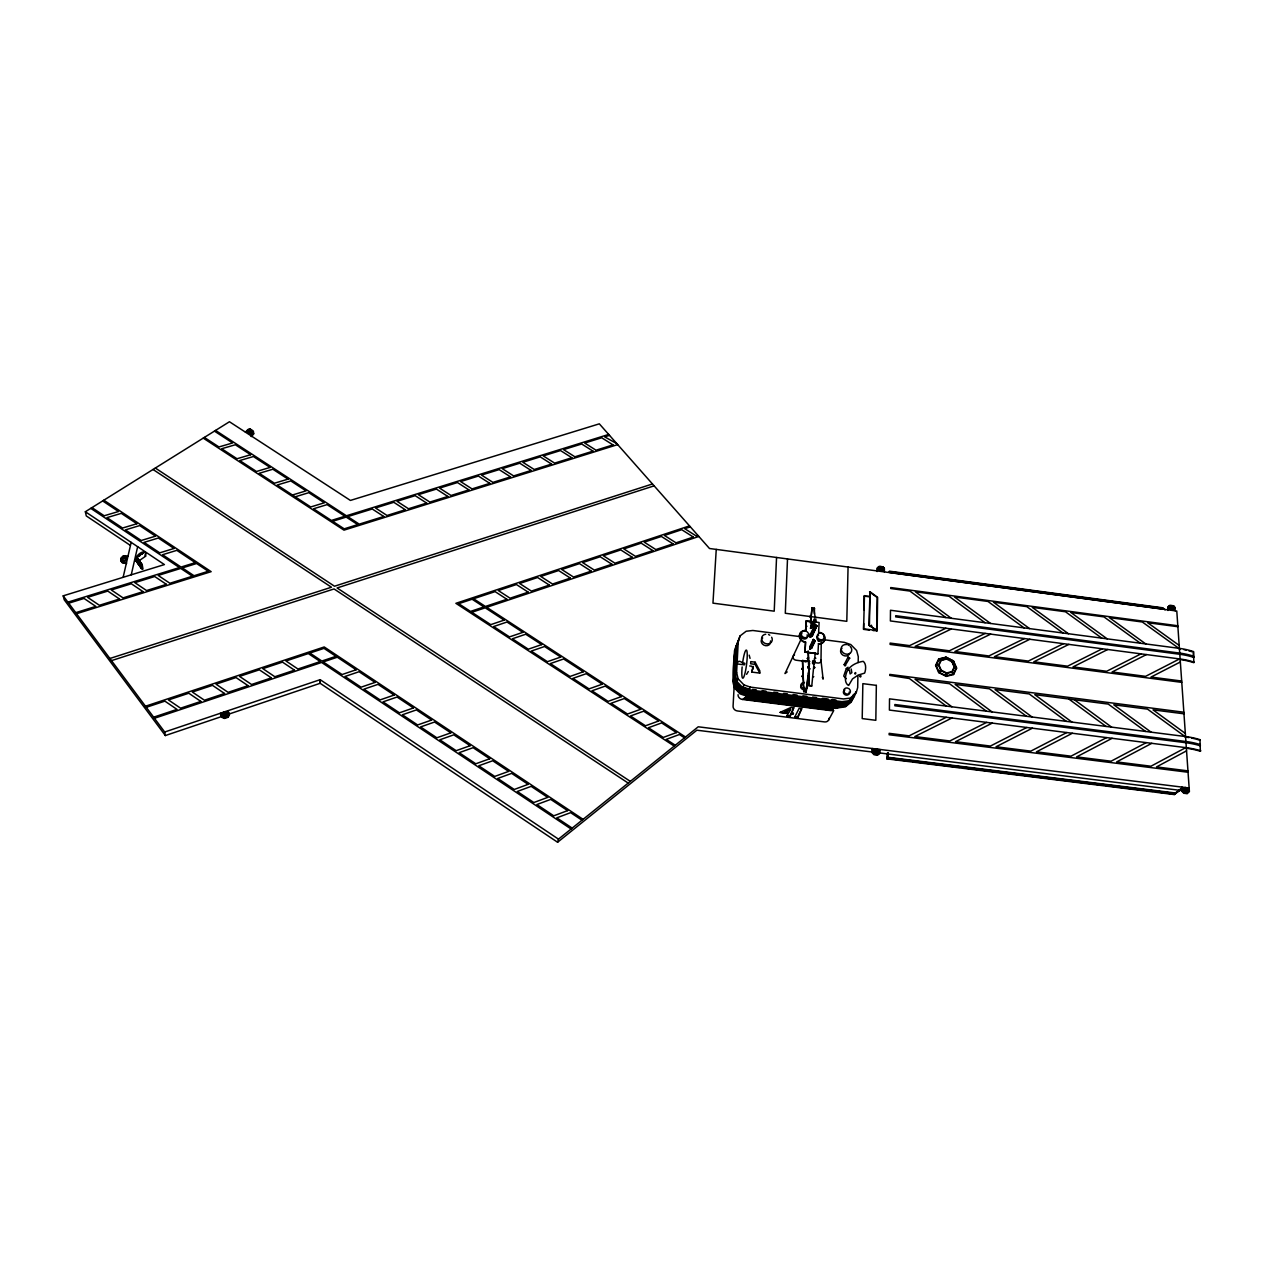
<?xml version="1.0" encoding="UTF-8"?>
<svg xmlns="http://www.w3.org/2000/svg" width="1264" height="1264" viewBox="0 0 1264 1264"><rect width="100%" height="100%" fill="white"/><g stroke="black" fill="none" stroke-linecap="round" stroke-linejoin="round"><path stroke-width="1.5" d="M250.92 431.008L251.915 431.656A1.691 1.39 -0.2 0 1 252.184 433.615A1.691 1.39 -0.2 0 1 249.814 433.852L248.25 431.735L250.177 429.365L249.324 433.536M249.814 433.852L250.209 431.498L251.836 430.645A1.675 1.39 -0.2 0 1 252.105 432.478A1.675 1.39 -0.2 0 1 249.751 432.715L248.25 431.735A1.675 1.39 -0.2 0 1 247.981 429.792A1.675 1.39 -0.2 0 1 250.335 429.555L250.414 430.692M1181.097 789.226L1174.272 794.566L886.838 758.858L888.071 757.294L887.628 752.68L887.581 757.689L1175.378 793.46L1181.097 789.226L1174.066 794.076L1156.513 791.896M884.358 571.897L884.405 568.595L882.588 566.73M886.838 758.858L887.628 752.68M821 660.677L821.237 642.349M873.076 630.594L877.153 630.578L877.627 597.335L870.011 591.773L868.968 625.269L877.153 630.578L868.968 625.269M879.491 749.947L879.444 753.597L877.485 755.161L874.04 754.734L872.128 752.696L872.192 749.031M879.807 749.426L879.76 753.091L877.801 754.655L874.356 754.213L872.444 752.175L872.508 748.525M1185.506 791.612L1186.959 787.741L1186.106 791.691M877.121 571.565L877.169 568.263L879.017 566.872M876.679 630.72L877.169 597.477L869.537 591.931M877.421 570.965L877.469 567.662L879.317 566.288L882.667 566.809L881.893 570.649L880.107 570.412A1.627 1.375 25.8 0 1 878.527 568.784A1.627 1.375 25.8 0 1 880.139 567.599L880.834 566.525L880.107 570.412M869.442 625.127L870.011 591.773M869.284 630.104L863.581 629.361L863.691 623.5M863.944 609.801L864.197 596.118L870.106 596.339M863.581 629.361L864.465 595.581M857.908 676.019L857.687 687.6L856.044 693.336L850.119 698.123L843.467 698.945L750.405 687.126L743.927 684.883L738.113 678.784L736.612 672.48L738.255 641.512M858.177 662.494L858.288 656.695L856.629 650.533L850.798 644.577L844.447 642.381L823.006 639.6M848.081 657.138L849.613 658.133L848.081 657.138L844.162 664.595L844.905 665.891L849.613 658.133M845.679 665.591L844.162 664.595M848.065 567.046L846.801 621.319L785.292 613.261L787.504 558.941M806.29 620.798L805.958 630.467L804.504 630.452A6.573 5.672 24.9 0 0 799.559 635.413A6.573 5.672 24.9 0 0 804.109 641.622L805.547 641.986L805.01 652.177L817.95 653.851L818.456 643.645L819.909 643.66A6.573 5.656 25.4 0 0 824.823 638.699A6.573 5.656 25.4 0 0 820.257 632.506L818.614 632.585L819.119 622.488L806.29 620.798L805.753 630.894L804.299 630.878A6.557 5.672 24.9 0 0 802.735 631.257M877.848 750.405L877.658 749.189L875.099 749.868A1.722 1.517 31.5 0 0 873.408 751.211A1.722 1.517 31.5 0 0 875.067 752.981L876.947 753.218L877.848 750.405A1.722 1.517 31.6 0 1 876.947 753.218M810.508 628.382L812.499 621.588L814.316 623.215L812.404 627.244L810.508 628.382L812.499 621.588M809.813 649.317L813.242 642.207L813.337 639.394L815.154 641.038L811.709 648.148L809.813 649.317L809.908 646.52L813.337 639.394M810.208 637.325L815.075 627.102L815.169 624.305L816.986 625.949L812.104 636.171L810.208 637.325L810.303 634.544L815.169 624.305M815.327 624.669L815.264 626.802L816.718 625.917M805.01 652.177L805.547 641.986M810.398 634.781L810.35 636.582L814.98 626.865M135.738 560.268L136.923 557.187L142.2 564.645L142.99 569.116L141.331 568.437L135.738 560.268L136.386 561.39M137.144 562.243L136.117 559.968M137.255 562.29L138.187 563.618M138.424 563.934L139.482 560.805M140.778 567.41L138.44 563.254M140.999 567.726L142.2 564.645M776.554 557.471L774.216 611.176L712.959 603.149L716.246 549.398M759.759 673.096L759.854 670.931L755.145 662.178L750.769 661.625L750.658 663.79L755.05 664.358L759.759 673.096L751.701 672.069L753.281 666.507L751.701 672.069M755.05 664.358L755.145 662.178M746.771 695.2L740.499 693.035L734.905 687.126C732.551 672.021 732.678 655.005 738.223 640.5M853.153 694.979L851.557 700.54L845.837 705.17L839.391 705.976L747.166 694.299L740.894 692.135L735.285 686.226L733.831 680.127L734.258 672.448M734.668 664.769L735.49 649.412L735.111 650.344L738.95 638.731L740.104 635.887L746.171 631.242L752.838 630.483L801.566 636.819M854.069 694.837L852.837 699.118L846.959 703.89L840.339 704.712L747.83 692.988L741.399 690.76L735.632 684.677L734.131 678.42L736.391 646.094L734.732 676.983L736.233 683.239L742.015 689.338L748.462 691.566L841.097 703.305L847.733 702.484M759.443 694.078L747.909 692.625L741.62 690.444L736.011 684.535L734.542 678.42L735.063 668.814M735.379 663.047L736.201 647.674M734.273 684.029L733.073 706.26A4.582 4.061 23.9 0 0 737.512 710.968L824.539 721.918A4.582 4.013 28.3 0 0 829.105 718.205M854.322 693.762L853.247 697.475L847.512 702.12L841.05 702.926L748.525 691.187L742.237 689.022L736.612 683.097L735.142 676.983L735.458 671.2M735.869 663.505L736.707 648.116M855.775 691.756L854.543 696.053L848.634 700.825L841.998 701.646L749.204 689.875L742.742 687.632L736.944 681.549L735.443 675.26L737.102 644.34M224.044 712.264L223.491 713.323C223.554 710.052 224.265 718.774 226.525 714.745A1.817 1.612 -8.2 0 0 227.646 712.659A1.817 1.612 -8.2 0 0 225.34 711.743L226.635 715.708L224.692 716.356A1.833 1.627 -8.3 0 1 222.717 713.812M224.692 712.043L225.987 715.93M814.853 661.499L814.19 664.2L814.127 663M737.149 663.331C738.745 657.138 746.408 667.392 744.622 663.047M803.383 684.345C801.945 682.039 805.089 689.322 803.699 691.661L806.148 691.977L806.969 684.693L808.123 684.172L807.017 684.393L807.87 676.84L808.992 676.951L809.276 685.673L811.757 685.989L814.474 658.907L815.643 658.212L814.522 658.433L815.643 658.212M814.727 658.023L815.233 652.951M812.831 676.872L813.779 676.698M814.49 668.087C814.19 665.512 813.163 669.478 814.727 667.281M810.098 616.39L810.951 617.053L810.05 616.864L811.204 616.153L812.041 607.905L814.458 608.221C813.21 610.512 816.117 619.139 814.774 616.753M810.429 622.03L810.951 617.053M812.041 607.905L811.204 616.153M810.461 623.247L811.14 616.627M808.328 672.906C808.454 681.391 808.186 674.344 808.928 668.909L809.845 669.083M806.148 691.977L807.175 684.298L808.075 684.472L806.969 684.693M807.206 683.982L808.075 676.43L809.165 676.035L808.881 667.36L807.759 667.724L808.865 666.855L808.565 658.275L807.443 658.655L808.565 658.275M808.739 669.32L809.592 663.189M808.786 677.014L808.107 676.114M805.373 631.068L806.179 625.443L806.906 626.423M946.167 676.382L946.625 672.954L951.997 671.611L954.194 666.965L951.934 661.767L946.562 659.05L941.19 660.377L938.662 658.986L935.597 665.385L938.694 672.59L946.167 676.382L953.593 674.518L956.627 668.103L953.498 660.914L946.072 657.138L938.662 658.986M1171.38 606.625L1170.796 606.546A1.643 1.311 33.9 0 0 1169.358 607.747A1.643 1.311 33.9 0 0 1170.985 609.359L1173.482 608.648L1173.371 605.804M875.525 752.206L877.421 752.443A1.722 1.517 31.6 0 0 879.112 751.085A1.722 1.517 31.6 0 0 877.453 749.315L875.573 749.094A1.722 1.517 31.5 0 0 873.882 750.437A1.722 1.517 31.5 0 0 875.525 752.206L875.778 748.952L875.099 749.868M875.683 753.06L876.458 749.062L875.731 749.931M876.315 753.139L877.09 749.141L876.363 750.01M815.944 621.493L815.833 618.854M225.34 716.135L224.107 712.122M1185.632 790.806L1185.664 787.583A1.722 1.422 39.7 0 0 1184.005 788.973A1.722 1.422 39.7 0 0 1185.711 790.711L1187.528 790.932A1.722 1.422 39.7 0 0 1189.029 789.605A1.722 1.422 39.7 0 0 1187.323 787.867L1185.411 787.709A1.738 1.422 39.7 0 0 1183.894 789.052A1.738 1.422 39.7 0 0 1185.632 790.806L1187.449 791.043A1.738 1.422 39.7 0 0 1188.966 789.684A1.738 1.422 39.7 0 0 1187.228 787.93L1187.607 790.822L1184.889 791.533A1.738 1.422 39.7 0 1 1183.167 789.779A1.738 1.422 39.7 0 1 1184.684 788.436L1185.506 787.63M131.251 574.82L137.65 546.696M125.705 559.241L125.673 559.13A1.801 0.806 12.3 0 0 124.014 558.214A1.801 0.806 12.3 0 0 122.26 558.483L122.387 559.747A1.801 1.501 -7.2 0 0 123.793 561.469A1.801 1.501 -7.2 0 0 125.894 560.205L126.1 557.566A1.785 1.501 -7.1 0 0 124.662 555.749A1.785 1.501 -7.1 0 0 122.576 556.997L122.655 556.808A1.801 0.806 12.4 0 1 124.409 556.523A1.801 0.806 12.4 0 1 126.068 557.456L126.147 559.083M125.894 560.205L126.289 558.514A1.785 1.501 -7.1 0 0 125.705 557.108M123.129 577.316L131.172 542.367M121.423 557.25L120.712 560.331L122.339 562.338L126.463 562.859M121.549 557.882L120.838 560.963L122.466 562.97L126.574 563.491M122.655 556.808L122.197 558.799A1.785 1.501 -7.2 0 0 123.588 560.394A1.785 1.501 -7.2 0 0 125.673 559.13L126.068 557.456A1.801 1.501 -7.1 0 0 124.678 555.844A1.801 1.501 -7.1 0 0 122.576 557.108M122.387 559.747L122.766 558.056M228.768 714.144L320.155 683.303L557.598 842.251L558.467 839.138L698.218 726.8L1189.14 787.993M854.432 694.852L853.627 697.712L846.738 703.527L840.291 704.332L803.714 699.687M852.126 697.728L851.067 701.425L851.557 700.54M852.252 698.36L851.162 702.168L845.284 706.908L838.696 707.745L746.487 696.069L740.056 693.857L734.321 687.79L732.82 681.549L734.495 650.77L736.327 645.193M853.532 695.168L851.92 700.777L845.347 706.055L842.124 706.465M815.738 622.141L815.912 621.288M736.801 646.188L740.104 635.887M814.285 661.293L814.759 661.088M848.065 667.218L846.343 668.53L843.736 676.066L846.232 678.736M137.634 560.584L137.334 561.358L138.313 559.162M139.577 564.739L140.731 562.559M140.81 566.493L141.963 564.313M871.386 625.174L871.686 626.122M736.896 644.893L738.587 640.722M744.385 664.848L737.196 663.948L737.465 662.225M734.131 678.42L734.732 676.983M735.443 675.26L736.612 672.48M733.452 681.027L733.831 680.127M734.542 678.42L735.142 676.983M735.632 684.677L736.233 683.239M736.944 681.549L738.113 678.784M734.905 687.126L735.285 686.226M736.011 684.535L736.612 683.097M740.499 693.035L740.894 692.135M741.399 690.76L742.237 689.022M742.742 687.632L743.927 684.883M747.83 692.988L748.525 691.187M749.204 689.875L750.405 687.126M810.05 616.864L810.287 615.963M814.443 613.767L814.458 608.221M801.186 639.031L785.007 673.57L787.188 671.927M814.79 617.101L815.691 617.164M812.784 622.204L811.125 625.743L812.104 626.628M813.779 623.105L811.046 627.876L813.763 623.721M810.761 636.819L815.391 627.102M811.804 636.187L816.433 626.47M946.625 672.954L941.238 670.22L938.978 665.006L941.19 660.377M801.803 668.956L802.909 668.609L801.803 668.956L802.687 668.53L802.545 660.487L809.797 661.42M813.194 640.137L809.94 648.574L813.131 641.954M813.621 640.011L810.429 646.631L811.425 647.531L814.616 640.911M813.542 642.191L810.35 648.795L814.601 641.543M801.771 668.482L802.877 668.135L802.545 660.487M805.689 661.751L802.34 660.882M807.443 658.655L808.549 657.707L808.36 652.256M807.427 658.07L808.549 657.707M802.119 676.161L803.24 676.24L802.134 676.588L803.225 675.813L802.909 668.609M802.134 676.588L802.308 675.75M818.456 643.645L819.704 644.087A6.557 5.656 25.4 0 0 823.844 636.124M803.225 675.813L802.703 669.019M807.728 667.218L808.865 666.855M807.759 667.724L807.933 666.807M802.45 683.871L803.556 683.524L803.24 676.24M793.776 707.698L791.232 712.849L793.46 713.402L791.296 714.049L790.016 716.656L786.935 715.993L788.215 713.386L780.141 712.375L791.169 707.366L793.776 707.698L791.849 712.928M802.466 684.298L802.656 683.461M817.95 653.851L805.215 651.766M803.556 683.524L803.035 676.651M809.165 676.035L807.917 676.509L808.96 676.445L808.676 667.771M786.935 715.993L789.51 716.325L790.806 713.718L793.034 714.271M792.528 713.939L792.955 713.07M803.699 691.661L803.588 683.95M809.276 685.673L809.181 676.54M794.787 716.988L799.101 708.377L801.708 708.693L797.868 717.636L794.787 716.988L797.868 717.636M811.757 685.989L809.481 685.262M797.379 717.304L801.708 708.693M880.692 570.491L881.182 566.793M881.292 570.57L881.83 566.778M888.987 571.992L889.414 571.186L1162.659 607.779L1165.076 609.896M828.505 720.259L833.75 710.542M840.291 704.332L841.05 702.926M845.347 706.055L845.837 705.17M846.738 703.527L847.512 702.12M852.473 698.881L853.247 697.475M1187.402 793.46L1184.321 792.765L1182.33 790.743L1182.077 787.109M748.288 671.516L746.613 674.312M1170.796 606.546L1170.985 609.359L1172.155 607.162L1171.475 605.709A1.643 1.311 33.8 0 0 1170.037 606.91A1.643 1.311 33.8 0 0 1171.681 608.521L1173.403 608.758A1.643 1.311 33.9 0 0 1174.856 607.557A1.643 1.311 33.9 0 0 1173.213 605.946L1172.802 605.725M888.134 752.744L887.344 758.447L908.8 761.118M137.16 557.519L136.101 560.647L142.01 568.911M137.176 557.819L137.555 559.984L138.108 559.146M138.329 559.462L138.724 561.627L139.277 560.789M140.509 562.543L139.956 563.381L138.945 561.943M141.758 564.297L141.205 565.134L140.193 563.697M137.397 561.927C130.935 556.95 148.141 545.764 145.581 556.255L138.756 560.979M141.442 565.766L136.18 558.309L136.923 557.187M136.07 557.456L137.033 557.061M137.981 556.302L140.794 554.501M140.257 555.354L140.446 554.454M142.611 553.253L140.272 554.722M144.301 551.768L143.701 553.063M1171.681 608.521L1173.482 608.648M1162.659 607.779L1158.14 608.031M1171.57 609.438L1172.723 607.241L1172.06 605.772M1172.139 609.517L1173.213 605.914M1194.259 662.225A47.131 20.477 -2.8 0 0 1180.134 659.002L1179.707 659.492A47.1 20.461 -2.8 0 1 1193.832 662.715L1193.485 651.608A46.989 20.635 -2.9 0 0 1179.391 648.369L1178.964 648.859A46.973 20.619 -2.9 0 1 1180.244 649.048M1193.485 651.608L1193.437 657.406M1200.8 750.832A48.285 19.181 -2.1 0 0 1186.327 747.703L1185.885 748.177A48.253 19.165 -2.1 0 1 1200.358 751.29L1199.978 739.677A48.143 19.355 -2.2 0 0 1185.553 736.549L1185.111 737.007A48.111 19.339 -2.2 0 1 1188.997 737.576M251.22 435.922L253.669 433.347M251.267 436.601L253.716 434.026L253.353 431.087L250.62 429.302L247.87 429.57L245.406 432.146M1199.978 739.677L1199.536 740.135A48.111 19.339 -2.2 0 0 1196.25 739.156M1174.272 794.566L1175.378 793.46M1180.355 789.131L1174.066 794.076M938.694 672.59L941.238 670.22M1187.654 793.192L1189.408 791.627L1176.784 611.033L709.483 548.497L599.326 423.835L350.412 500.433L229.448 421.749L85.352 511.746L86.284 515.933L130.303 545.353M746.85 696.116L745.871 696.954L836.136 708.377M747.087 696.18L746.171 696.97L752.396 696.859M743.69 699.071L744.591 698.297M1169.453 605.819L1167.778 607.194L1167.999 610.48M557.598 842.251L696.859 730.197L873.187 752.143M758.005 697.57L751.717 697.665L752.933 696.922M758.542 697.633L757.499 698.392L763.725 698.297M754.166 700.382L755.177 699.64M754.687 700.461L755.698 699.703M135.833 557.819L144.791 551.736M138.313 556.697L140.067 554.896M142.058 554.106L143.511 552.589M137.95 556.429L140.083 555.575M141.694 553.853L144.049 552.131M759.664 701.078L760.738 700.335M764.262 698.36L763.156 699.118L769.444 699.008M142.074 553.474L144.191 552.115M760.17 701.157L761.244 700.414M769.981 699.087L768.828 699.829L775.18 699.735M765.147 701.773L766.284 701.046M765.668 701.836L766.79 701.109M813.242 642.207L815.154 641.038M748.557 699.687L749.757 698.96M749.062 699.75L750.263 699.024M815.075 627.102L816.986 625.949M812.42 624.353L814.316 623.215M770.613 702.468L771.83 701.741M771.135 702.531L772.351 701.804M775.701 699.798L774.469 700.54L780.899 700.461M857.703 675.339L852.489 678.926L848.681 685.388L847.891 685.025A14.141 8.358 -59.9 0 1 845.948 674.597C847.591 666.697 855.933 662.399 863.217 661.325A14.141 8.358 -59.9 0 1 865.082 671.753L864.608 673.112L858.351 675.039M776.096 703.163L777.392 702.452M776.602 703.226L777.913 702.515M781.436 700.525L780.093 701.251L786.587 701.188M951.713 661.42L952.835 660.803L946.578 657.628L946.926 659.002M951.934 661.767L953.498 660.914M781.594 703.858L782.906 703.147M782.1 703.922L783.427 703.211M787.124 701.251L785.766 701.978L792.291 701.899M1186.548 750.848L1156.528 766.916L1187.955 770.866M1185.727 747.64L1150.967 766.221L1116.665 761.908L1151.773 743.327M1146.243 742.632L1111.072 761.212L1076.628 756.883L1112.13 738.302M1106.585 737.607L1071.019 756.172L1036.433 751.843L1072.346 733.262M787.077 704.554L788.436 703.843M792.575 705.249L793.934 704.538M797.963 702.626L791.422 702.689L792.812 701.962M787.583 704.617L788.957 703.906M793.081 705.312L794.456 704.601M798.485 702.689L797.094 703.4L803.683 703.353M1066.769 732.551L1030.792 751.132L996.064 746.771L1032.372 728.19M1180.339 661.988L1151.014 677.062L1181.666 681.043M1179.549 658.923L1145.579 676.351L1112.099 671.99L1146.401 654.578M1026.779 727.479L990.407 746.06L955.521 741.684L992.24 723.103M1140.997 653.867L1106.648 671.279L1073.041 666.902L1107.706 649.491M986.615 722.392L949.833 740.973L914.804 736.564L951.95 717.999M1102.287 648.78L1067.559 666.191L1033.81 661.799L1068.87 644.387M946.294 717.288L909.1 735.853L889.145 733.341L889.129 734.747L1188.049 772.257M1063.419 643.676L1028.311 661.072L994.42 656.664L1029.876 639.268M1024.409 638.557L988.906 655.953L954.873 651.513L990.707 634.117M985.225 633.406L949.327 650.802L915.168 646.346L951.397 628.966M945.883 628.24L909.606 645.62L890.125 643.092L890.109 644.419L1181.761 682.37M819.988 708.709L821.963 708.077M826.324 706.213L819.657 706.26L821.221 705.565M826.846 706.276L825.345 706.987L832.597 707.003M798.011 705.928L800.001 705.312M804.22 703.416L802.703 704.111L809.387 704.064M785.055 712.074L790.363 709.657M250.493 429.681L248.818 433.204M814.474 708.014L815.991 707.334M820.699 705.502L813.969 705.549M814.98 708.077L816.512 707.398M803.477 706.623L805.01 705.944M803.999 706.687L805.531 706.007M809.908 704.127L808.344 704.822L815.596 704.854M808.944 707.319L810.54 706.639M809.466 707.382L811.046 706.702M825.376 709.388L827.541 708.788M830.78 710.068L832.597 709.42M838.143 707.666L830.906 707.682M85.352 511.746L164.399 564.581L63.2 595.834L164.683 732.014L320.171 679.669L558.467 839.138M63.2 595.834L64.227 599.784L165.347 735.553L223.175 716.04M153.639 717.178L176.992 709.388L164.889 701.141L146.276 707.319M697.997 535.494L696.338 536.047L684.74 528.7L690.349 526.835M154.461 718.284L321.609 662.447L571.091 828.994M698.85 536.457L486.719 607.305L685.515 737.007M145.471 706.228L324.232 646.963L583.099 819.356M689.496 525.887L455.893 603.323L674.233 746.092M109.889 658.481L331.437 587.223L153.023 469.481M652.461 483.97L334.502 586.227L155.33 468.043M111.485 660.63L334.044 588.945L628.208 783.08M654.12 485.85L337.109 587.95L630.325 781.373M76.535 613.719L211.151 571.66L103.838 500.196M617.685 444.612L343.982 530.153L203.235 438.118M75.745 612.677L95.811 606.404L84.04 598.441L68.698 603.212M616.864 443.696L604.698 436.854L609.501 435.353M67.908 602.154L179.456 567.568L90.771 508.365M608.679 434.437L346.415 515.775L215.575 430.424M292.442 494.998L306.03 490.874L290.799 480.936L277.195 485.028L310.739 506.959L324.311 502.803L308.811 492.676L295.223 496.815M250.888 430.029L251.741 430.376M846.043 705.533L839.438 706.355L747.103 694.663L740.672 692.451L734.905 686.368L733.42 680.127M935.597 665.385L938.978 665.006M247.918 430.25L250.651 429.981M875.589 752.112L877.469 752.333M877.105 752.633L1183.009 790.711M1187.165 793.666L1183.831 793.255L1181.84 791.232L1181.587 787.598M888.071 757.294L1175.157 792.97M912.703 761.607L959.518 767.422M963.421 767.896L969.267 768.623M973.169 769.112L1019.985 774.927M1023.872 775.417L1092.143 783.901M1096.046 784.375L1101.892 785.102M1105.795 785.592L1142.861 790.19M1146.764 790.679L1152.61 791.406M788.088 713.639L780.141 712.375M1185.284 788.515L1184.889 791.533M1185.553 736.549L889.524 698.85L889.398 710.068L1186.327 747.703M803.904 691.266L806.337 691.582M752.459 689.417L756.33 689.907M762.16 690.65L766.047 691.139M773.805 692.135L777.692 692.625M783.522 693.367L787.409 693.857M793.223 694.6L797.11 695.089M802.94 695.832L806.827 696.322M812.641 697.064L816.528 697.554M822.358 698.297L828.189 699.039M832.06 699.529L835.946 700.019M763.298 694.568L790.253 697.981M794.092 698.471L799.875 699.197M748.683 695.437L754.45 696.18M758.289 696.654L765.968 697.633M769.808 698.123L785.165 700.066M789.005 700.54L794.756 701.267M798.595 701.757L804.362 702.484M808.202 702.974L813.953 703.7M817.792 704.19L825.471 705.17M829.31 705.644L835.077 706.371M746.597 696.606L751.827 697.207M752.285 697.317L757.531 697.918M757.973 698.044L763.219 698.644M763.661 698.771L768.907 699.355M769.349 699.482L774.595 700.082M775.037 700.209L780.283 700.793M780.71 700.92L785.955 701.52M786.398 701.646L791.643 702.231M792.07 702.357L797.315 702.958M797.742 703.068L802.988 703.669M803.398 703.795L808.644 704.396M809.071 704.506L814.316 705.107M814.727 705.217L819.973 705.818M820.383 705.944L825.629 706.544M826.04 706.655L831.285 707.255M831.696 707.366L836.942 707.966M744.101 698.708L749.189 699.292M749.631 699.403L754.719 699.987M755.161 700.114L760.233 700.683M760.675 700.809L765.747 701.378M766.189 701.504L771.277 702.089M771.704 702.199L776.791 702.784M777.202 702.895L782.29 703.479M782.716 703.59L787.804 704.174M788.215 704.285L793.302 704.87M793.713 704.98L798.801 705.565M799.211 705.675L804.299 706.26M804.71 706.371L809.797 706.955M810.192 707.066L815.28 707.65M815.691 707.761L820.778 708.33M821.173 708.456L826.261 709.025M826.656 709.151L831.744 709.72M742.363 699.434L830.606 710.589A4.629 4.045 28.1 0 0 832.929 710.289M123.856 555.781L127.964 556.318M123.967 556.429L126.716 556.776M806.874 661.609L795.862 660.187A3.097 2.686 25.1 0 1 794.535 654.894M814.221 662.557L817.903 663.031A3.097 2.67 26.1 0 0 820.921 659.95L823.117 679.147L822.295 677.125M1183.847 712.217L889.793 674.407L889.777 675.418L909.416 678.531L946.246 706.07M1183.957 713.812L1153.021 709.847L1185.332 733.436M749.726 665.97L751.859 666.254L753.17 668.688M806.084 621.24L815.248 622.441M863.865 628.84L877.153 630.578M809.418 634.354L812.973 634.828M1177.874 626.723L1147.665 622.71L1179.186 645.414M864.197 596.118L869.837 596.861M1179.391 648.369L890.488 610.259L890.377 620.94L1180.134 659.002M811.851 608.332L812.973 608.474M813.352 608.537L814.269 608.648M1173.671 605.819L1169.911 605.251L1168.236 606.641L1168.457 609.927M882.43 566.857L880.597 566.714A1.627 1.375 25.8 0 0 878.986 567.899A1.627 1.375 25.8 0 0 880.55 569.527L882.335 569.764A1.627 1.375 25.9 0 0 883.173 567.236A1.627 1.359 25.9 0 1 882.398 569.653L880.613 569.416M1171.475 605.709L1172.629 605.867M892.89 572.513L898.736 573.303M902.638 573.824L908.5 574.599M912.387 575.12L916.289 575.641M922.151 576.431L926.054 576.953M931.9 577.743L935.802 578.264M941.648 579.038L945.551 579.56M949.454 580.081L955.3 580.871M959.202 581.393L965.048 582.183M968.951 582.704L972.853 583.225M978.699 584L982.602 584.521M988.464 585.311L992.366 585.832M998.212 586.607L1002.115 587.144M1006.018 587.665L1011.864 588.439M1017.71 589.229L1021.612 589.751M1025.515 590.272L1029.417 590.794M1035.263 591.568L1039.166 592.105M1045.012 592.879L1048.915 593.401M1052.817 593.922L1058.679 594.712M1064.525 595.486L1068.428 596.008M1072.33 596.529L1078.176 597.319M1082.079 597.84L1087.925 598.63M1091.827 599.152L1095.73 599.673M1101.576 600.447L1105.479 600.969M1111.325 601.759L1115.227 602.28M1121.089 603.07L1124.992 603.592M1128.878 604.113L1134.74 604.887M1138.643 605.409L1144.489 606.199M1148.391 606.72L1152.294 607.241M1177.811 625.759L890.741 587.555L890.725 588.518L909.906 591.078L945.835 617.559M808.075 676.43L808.976 676.603M808.976 668.514L809.876 668.688M814.695 667.661L814.522 667.692M805.358 642.396L803.92 642.049A6.557 5.672 24.9 0 1 799.527 637.372A6.557 5.672 24.9 0 1 801.376 632M743.832 687.3L748.572 688.927M954.194 666.965L956.627 668.103M846.343 668.53L849.455 670.315L850.135 673.949L851.841 672.638L851.178 669.004M250.746 429.728L250.003 429.349L251.836 430.645M248.25 431.861L249.751 432.841M214.453 431.119L232.608 442.969L218.956 446.95L204.373 437.423M684.503 737.828L679.416 734.51L666.254 739.377L675.26 745.254M102.668 500.939L118.516 511.509L104.185 515.775L91.972 507.622M582.009 820.225L570.617 812.641L556.792 817.84L572.197 828.11M1178.806 648.29L1142.324 621.999L1109.334 617.606L1145.753 643.929M1140.365 643.218L1103.962 616.895L1070.861 612.487L1107.185 638.841M1101.781 638.13L1065.473 611.76L1032.23 607.352L1068.459 633.738M1063.024 633.011L1026.81 606.625L993.441 602.185L1029.575 628.603M1184.953 736.47L1147.538 709.136L1113.774 704.791L1151.093 732.156M1024.124 627.892L987.99 601.459L954.494 597.003L990.534 623.452M1145.579 731.445L1108.259 704.095L1034.774 694.647L1071.904 722.076M985.051 622.741L949.027 596.276L915.389 591.805L951.334 618.286M1074.353 699.735L1111.577 727.116M1068.823 699.024L1106.047 726.421M1066.342 721.365L1029.212 693.936L995.021 689.544L1032.056 717.004M1026.479 716.293L989.443 688.817L955.11 684.409L992.05 711.901M986.441 711.19L949.517 683.698L915.041 679.258L951.871 706.781M810.603 625.633L812.404 627.244M810.303 634.544L812.104 636.171M809.908 646.52L811.709 648.148M251.236 430.06L251.41 431.34M137.744 561.674L139.846 564.645M135.769 559.367L141.047 566.825M144.854 554.928L145.581 556.255M951.997 671.611L953.593 674.518M140.715 567.331L141.331 568.437M139.467 565.577L139.941 566.43M138.234 563.823L138.708 564.676M137.065 562.18L137.539 563.033M814.142 663.568L814.838 660.772M227.962 710.7L229.369 714.255L228.057 716.688L224.486 717.889L221.785 716.814L220.394 713.244M228.026 711.253L229.432 714.808L228.12 717.241L224.55 718.458L221.864 717.367L220.457 713.812M125.973 558.119L125.926 558.009A1.801 0.806 12.4 0 0 124.283 557.092A1.801 0.806 12.4 0 0 122.529 557.361L122.64 558.625M749.173 655.131L750.042 658.37M946.072 657.138L946.562 659.05M122.513 559.178L122.387 557.93A1.801 0.806 12.4 0 1 124.141 557.645A1.801 0.806 12.4 0 1 125.8 558.577L126.021 559.636M164.683 732.014L165.347 735.553M136.559 557.424L137.112 560.426M225.34 711.822L225.45 712.659M1174.967 607.542L1175.204 610.828M808.107 650.849L808.344 658.117M808.36 658.702L808.66 667.266M1200.437 745.855A48.222 19.26 -2.1 0 0 1185.98 742.742L894.865 705.77L894.865 704.522L1185.901 741.494A48.206 19.276 -2.1 0 1 1200.342 744.622M1193.832 656.316A47.052 20.572 -2.9 0 0 1179.723 653.093L895.718 615.694L895.702 616.879L1179.802 654.278A47.068 20.556 -2.9 0 1 1193.911 657.501M224.565 715.408A1.817 1.612 -8.3 0 1 222.259 714.476A1.817 1.612 -8.3 0 1 223.396 712.39M227.236 712.912A1.833 1.627 -8.2 0 1 226.635 715.708M248.329 432.888A1.691 1.39 -0.2 0 1 248.044 430.929M882.714 568.121A1.627 1.375 25.9 0 1 881.893 570.649M1187.323 788.973A1.738 1.422 39.7 0 1 1186.722 791.77M1173.908 607.668A1.643 1.311 33.9 0 1 1172.723 609.596M1183.989 649.68A46.973 20.619 -2.9 0 1 1186.39 650.186M1188.713 650.77A46.973 20.619 -2.9 0 1 1191.999 651.75M1191.51 738.05A48.111 19.339 -2.2 0 1 1195.096 738.855M742.537 699.466A4.645 4.108 23.8 0 1 738.034 694.71M818.93 641.085A3.16 2.718 25.4 0 1 818.124 641.069M808.202 633.059A3.824 3.302 24.8 0 1 805.768 637.688A3.824 3.302 24.8 0 1 801.186 633.849A3.824 3.302 24.8 0 1 805.99 631.21M806.89 631.668A3.824 3.302 24.8 0 1 807.633 632.3M807.032 634.891A3.365 2.907 24.8 0 1 805.926 638.683A3.365 2.907 24.8 0 1 801.55 637.577A3.365 2.907 24.8 0 1 801.882 633.612M823.67 634.386A3.824 3.286 25.5 0 1 822.153 639.742A3.824 3.286 25.5 0 1 817.271 635.634A3.824 3.286 25.5 0 1 822.927 633.754M823.306 639.268A3.365 2.891 25.5 0 1 819.214 640.832A3.365 2.891 25.5 0 1 817.018 636.914M817.366 636.234A3.365 2.891 25.5 0 1 818.598 635.318M807.254 684.424A3.429 2.986 26.3 0 1 805.895 688.438M804.204 688.627A3.429 2.986 26.3 0 1 800.981 685.151A3.429 2.986 26.3 0 1 804.425 682.528M806.479 686.668A3.018 2.639 26.3 0 1 805.626 689.18M804.283 689.702A3.018 2.639 26.3 0 1 802.213 684.488M849.993 689.875A3.429 2.97 28.2 0 1 847.875 694.094A3.429 2.97 28.2 0 1 843.752 690.602A3.429 2.97 28.2 0 1 848.002 688.201M848.808 688.611A3.429 2.97 28.2 0 1 849.471 689.18M849.155 692.119A3.018 2.623 28.2 0 1 847.259 695.105A3.018 2.623 28.2 0 1 843.625 693.241A3.018 2.623 28.2 0 1 844.905 689.939M850.277 646.425A5.451 4.693 26.8 0 1 849.013 653.867A5.451 4.693 26.8 0 1 841.287 649.933A5.451 4.693 26.8 0 1 846.564 644.545M847.923 644.877A5.451 4.693 26.8 0 1 849.203 645.525M849.708 653.393A4.803 4.14 26.9 0 1 842.804 655.084A4.803 4.14 26.9 0 1 841.998 648.29M771.672 637.23A5.467 4.756 23.3 0 1 769.002 643.708A5.467 4.756 23.3 0 1 761.829 640.042A5.467 4.756 23.3 0 1 765.763 634.212M768.528 634.575A5.467 4.756 23.3 0 1 769.792 635.223M770.487 640.927A4.803 4.187 23.3 0 1 765.7 645.683A4.803 4.187 23.3 0 1 761.386 639.742M761.908 638.778A4.803 4.187 23.3 0 1 762.698 638.004M742.553 663.284A14.22 2.07 -82.8 0 1 747.056 651.797A14.22 2.07 -82.8 0 1 744.338 675.545A14.22 2.07 -82.8 0 1 742.142 666.934M876.347 685.372L875.826 720.306L862.206 718.584L862.854 683.65L876.347 685.372M812.373 622.33L810.635 627.655L812.373 622.33M812.657 621.935L812.594 624.053L814.048 623.184L812.657 621.935M813.495 639.742L813.416 641.891L814.885 641.006L813.495 639.742M854.748 673.507C855.949 675.624 856.297 670.52 854.748 673.507M859.915 676.461C861.1 678.578 861.463 673.475 859.915 676.461M814.664 619.423C813.921 626.059 813.653 616.8 814.664 619.423M812.578 662.02C812.483 667.866 814.032 656.68 812.578 662.02M946.12 673.222L945.788 675.671L939.5 672.48L941.317 670.789L946.12 673.222M947.005 673.333L946.673 675.798L952.93 674.218L951.792 672.132L947.005 673.333M956.105 668.324L953.546 673.728L952.408 671.642L954.352 667.518L956.105 668.324M815.454 624.937L810.824 634.67L811.82 635.555L816.465 625.838L815.454 624.937M940.653 660.566L938.678 664.674L936.261 664.943L938.836 659.555L940.653 660.566M790.632 709.104L788.926 712.564L784.328 711.98L790.632 709.104M889.872 571.676L889.461 572.481L1161.9 608.948L1162.517 608.174L889.872 571.676M940.685 670.125L938.868 671.832L936.261 665.749L938.694 665.48L940.685 670.125M744.37 698.234L743.406 699.055L830.969 710.131L832.913 709.436L744.37 698.234M953.467 661.451L952.345 662.083L954.352 666.713L956.09 667.518L953.467 661.451M567.599 810.619L553.758 815.817L536.868 804.536L550.725 799.385L567.599 810.619M547.707 797.379L533.85 802.529L517.276 791.469L531.149 786.35L547.707 797.379M676.445 732.583L663.284 737.433L648.448 727.732L661.641 722.913L676.445 732.583M528.147 784.344L514.258 789.463L497.747 778.434L511.651 773.363L528.147 784.344M508.649 771.372L494.745 776.428L478.787 765.779L492.707 760.754L508.649 771.372M658.686 720.986L645.493 725.789L630.452 715.977L643.66 711.19L658.686 720.986M489.721 758.763L475.801 763.788L459.148 752.68L473.099 747.688L489.721 758.763M640.722 709.262L627.513 714.034L611.049 703.29L624.29 698.534L640.722 709.262M470.129 745.697L456.178 750.69L439.825 739.788L453.792 734.826L470.129 745.697M621.351 696.622L608.11 701.362L591.963 690.808L605.219 686.099L621.351 696.622M450.837 732.851L436.87 737.797L420.58 726.926L434.563 722.028L450.837 732.851M602.28 684.187L589.024 688.88L572.94 678.357L586.212 673.696L602.28 684.187M583.289 671.784L570.017 676.461L550.33 663.584L563.633 658.971L583.289 671.784M431.624 720.053L417.626 724.967L402.379 714.792L416.393 709.91L431.624 720.053M413.454 707.951L399.44 712.817L383.008 701.868L397.054 697.033L413.454 707.951M560.726 657.059L547.423 661.688L531.212 651.086L544.531 646.504L560.726 657.059M394.115 695.074L380.085 699.908L363.969 689.149L378.015 684.361L394.115 695.074M541.64 644.608L528.305 649.19L512.394 638.778L525.729 634.228L541.64 644.608M375.092 682.402L361.046 687.189L344.977 676.477L359.055 671.721L375.092 682.402M522.854 632.348L509.503 636.898L493.639 626.533L507.006 622.014L522.854 632.348M356.148 669.778L342.07 674.534L323.189 661.925L337.283 657.217L356.148 669.778M504.131 620.134L490.764 624.637L471.835 612.282L485.234 607.81L504.131 620.134M200.865 701.425L180.578 708.188L168.475 699.956L188.778 693.225L200.865 701.425M224.55 693.509L204.436 700.224L192.349 692.04L212.494 685.357L224.55 693.509M248.06 685.673L228.089 692.34L216.033 684.187L236.02 677.551L248.06 685.673M271.365 677.883L251.568 684.503L239.528 676.382L259.357 669.809L271.365 677.883M294.496 670.173L274.857 676.73L262.833 668.656L282.504 662.131L294.496 670.173M320.282 661.562L297.956 669.019L285.964 660.977L308.305 653.567L320.282 661.562M335.955 656.332L321.846 661.04L309.87 653.046L323.995 648.369L335.955 656.332M483.922 606.941L470.524 611.413L458.706 603.686L472.104 599.231L483.922 606.941M506.88 599.278L485.408 606.451L473.589 598.741L495.093 591.615L506.88 599.278M528.21 592.168L510.087 598.204L498.3 590.541L516.439 584.537L528.21 592.168M549.366 585.106L531.386 591.11L519.615 583.478L537.611 577.506L549.366 585.106M570.364 578.09L552.526 584.047L540.771 576.463L558.625 570.538L570.364 578.09M591.204 571.138L573.493 577.048L561.769 569.495L579.497 563.618L591.204 571.138M611.887 564.234L594.317 570.096L582.609 562.575L600.21 556.745L611.887 564.234M632.427 557.377L614.983 563.207L603.291 555.718L620.766 549.919L632.427 557.377M652.809 550.583L635.492 556.365L623.831 548.908L641.164 543.157L652.809 550.583M673.001 543.836L655.842 549.556L644.213 542.145L661.372 536.457L673.001 543.836M693.336 537.058L676.019 542.825L664.406 535.446L681.738 529.695L693.336 537.058M119.527 598.994L99.382 605.298L87.611 597.335L107.772 591.078L119.527 598.994M143.069 591.647L123.066 597.888L111.311 589.972L131.33 583.763L143.069 591.647M166.421 584.363L146.577 590.557L134.853 582.672L154.698 576.51L166.421 584.363M192.444 576.226L169.897 583.273L158.19 575.436L180.752 568.421L192.444 576.226M208.276 571.281L194.024 575.736L182.348 567.931L196.599 563.507L208.276 571.281M357.744 524.607L344.203 528.842L332.653 521.289L346.194 517.087L357.744 524.607M383.782 516.486L359.245 524.149L347.695 516.613L372.248 508.997L383.782 516.486M405.302 509.755L387.021 515.475L375.503 507.986L393.799 502.298L405.302 509.755M426.663 503.088L408.509 508.76L397.022 501.302L415.177 495.662L426.663 503.088M447.867 496.468L429.855 502.092L418.368 494.682L436.412 489.073L447.867 496.468M468.912 489.895L451.027 495.472L439.572 488.094L457.473 482.548L468.912 489.895M489.8 483.369L472.057 488.915L460.617 481.568L478.392 476.054L489.8 483.369M510.545 476.891L492.928 482.39L481.505 475.074L499.154 469.608L510.545 476.891M531.133 470.461L513.642 475.928L502.25 468.644L519.757 463.209L531.133 470.461M551.578 464.078L534.214 469.497L522.838 462.261L540.218 456.857L551.578 464.078M571.865 457.742L554.627 463.13L543.267 455.909L560.521 450.553L571.865 457.742M593.006 451.137L574.899 456.794L563.554 449.621L581.693 443.996L593.006 451.137M613.008 444.896L596.023 450.205L584.711 443.048L601.711 437.771L613.008 444.896M195.304 562.654L181.036 567.062L162.55 554.722L176.834 550.346L195.304 562.654M344.914 516.249L331.373 520.452L313.535 508.776L327.092 504.62L344.914 516.249M174.021 548.465L159.738 552.842L144.049 542.367L158.332 538.022L174.021 548.465M155.535 536.157L141.236 540.502L125.357 529.9L139.672 525.587L155.535 536.157M136.875 523.738L122.561 528.036L106.966 517.624L121.297 513.358L136.875 523.738M288.05 479.135L274.43 483.227L259.246 473.289L272.866 469.228L288.05 479.135M270.117 467.427L256.481 471.488L239.749 460.554L253.385 456.525L270.117 467.427M250.651 454.724L237 458.753L221.69 448.736L235.357 444.754L250.651 454.724M945.709 657.517L939.468 659.065L941.269 660.077L946.057 658.876L945.709 657.517M320.234 683.318L320.092 679.653L320.234 683.318"/></g></svg>
